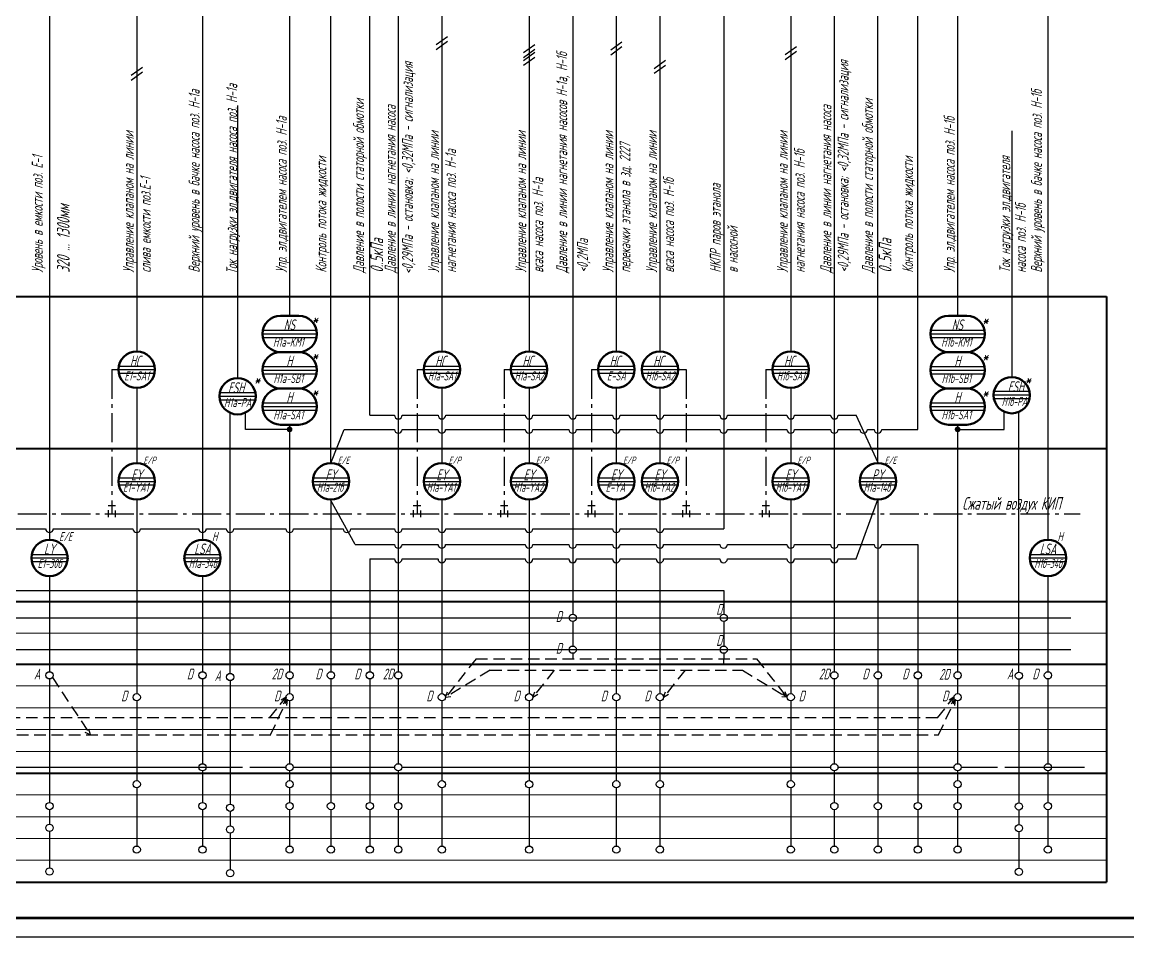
# Model space of a CAD drawing. Header units: millimetres. Extents: x -338 to 6826, y -8218 to 3153.
# Drawn here: x 2501.5 to 2805.8, y 1766.2 to 2018.1 of the extents above; entities that cross this region are included whole.
import ezdxf
from ezdxf.enums import TextEntityAlignment as Align

# ---------------------------------------------------------------- set-up
doc = ezdxf.new("R2010")
doc.units = ezdxf.units.MM
for name, pattern in [('gost5', [7, 5, -2, 0]), ('gost6', [12, 8, -1.5, 1, -1.5]), ('невидимая2', [4.7625, 3.175, -1.5875])]:
    doc.linetypes.add(name, pattern=pattern)
doc.layers.get('Defpoints').update_dxf_attribs({"color": 251})
for name, color, linetype, lineweight in [('Выноска', 137, 'Continuous', 20), ('Датчики', 31, 'Continuous', 50), ('Невидимая', 7, 'gost5', 25), ('Рамка тонкая', 5, 'Continuous', 25), ('Связи', 95, 'Continuous', 25), ('Текст_КИП', 2, 'Continuous', 25), ('Толст.рамка', 7, 'Continuous', 60), ('Щиты_пульты', 5, 'Continuous', 40)]:
    doc.layers.add(name, color=color, linetype=linetype, lineweight=lineweight)
doc.layers.add('Осевая', color=130, linetype='gost6')
doc.styles.add('Simplex', font='simplex.shx', dxfattribs={"width": 0.7, "oblique": 15})

# ---------------------------------------------------------------- blocks, each defined once
blk = doc.blocks.new('A$C47DB4C6F')
at = {"layer": 'Defpoints', "ltscale": 0.2}
for p, q in [((-7.5, -4), (7.4, -4)), ((-7.5, -5), (7.5, -5)), ((-7.5, -6), (7.4, -6))]:
    blk.add_line(p, q, dxfattribs=at)
at = {"layer": 'Датчики', "color": 4}
for p, q in [((-2.5, 0), (2.5, 0)), ((-2.5, -10), (2.5, -10))]:
    blk.add_line(p, q, dxfattribs=at)
for centre, start, end in [((-2.5, -5), 90, 270), ((2.5, -5), 270, 90)]:
    blk.add_arc(centre, 5, start, end, dxfattribs=at)
blk = doc.blocks.new('A$C428F2FC1')
at = {"layer": 'Defpoints', "ltscale": 0.2}
for p, q in [((-5, -4), (5, -4)), ((-5, -5), (5, -5)), ((-5, -6), (5, -6))]:
    blk.add_line(p, q, dxfattribs=at)
at = {"layer": 'Датчики', "color": 4}
blk.add_circle((0, -5), 5, dxfattribs=at)

msp = doc.modelspace()

# ---------------------------------------------------------------- linework, layer by layer
for p, q in [((2615.46, 2011.87), (2618.56, 2014.13)), ((2615.46, 2010.53), (2618.56, 2012.79)), ((2639.46, 2009.66), (2642.56, 2011.92)), ((2663.46, 2010.4), (2666.56, 2012.66)), ((2639.46, 2008.33), (2642.56, 2010.58)), ((2639.46, 2007.51), (2642.56, 2009.77)), ((2663.46, 2009.07), (2666.56, 2011.32)), ((2711.46, 2009.12), (2714.56, 2011.38)), ((2711.46, 2007.79), (2714.56, 2010.04)), ((2531.46, 2003.44), (2534.56, 2005.7)), ((2639.46, 2006.17), (2642.56, 2008.43)), ((2675.46, 2005.32), (2678.56, 2007.58)), ((2675.46, 2003.99), (2678.56, 2006.24)), ((2531.46, 2002.11), (2534.56, 2004.36)), ((2528.01, 1922.37), (2538.01, 1922.37)), ((2612.01, 1922.37), (2622.01, 1922.37)), ((2636.01, 1922.37), (2646.01, 1922.37)), ((2660.01, 1922.37), (2670.01, 1922.37)), ((2672.01, 1922.37), (2682.01, 1922.37)), ((2708.01, 1922.37), (2718.01, 1922.37)), ((2555.77, 1915.04), (2565.77, 1915.04)), ((2778.84, 1915.33), (2768.84, 1915.33)), ((2528.01, 1891.61), (2538.01, 1891.61)), ((2581.47, 1891.61), (2591.47, 1891.61)), ((2612.01, 1891.61), (2622.01, 1891.61)), ((2636.01, 1891.61), (2646.01, 1891.61)), ((2660.01, 1891.61), (2670.01, 1891.61)), ((2672.01, 1891.61), (2682.01, 1891.61)), ((2708.01, 1891.61), (2718.01, 1891.61)), ((2732.01, 1891.61), (2742.01, 1891.61)), ((2504.01, 1870.5), (2514.01, 1870.5)), ((2546.11, 1870.5), (2556.11, 1870.5)), ((2778.8, 1870.5), (2788.8, 1870.5)), ((2653.01, 1844.26), (2653.01, 1842.7)), ((2462.01, 1812.86), (2562.11, 1812.86)), ((2564.11, 1812.86), (2574.1, 1812.86)), ((2576.1, 1812.86), (2604.01, 1812.86)), ((2606.01, 1812.86), (2724.01, 1812.86)), ((2726.01, 1812.86), (2757.95, 1812.86)), ((2759.95, 1812.86), (2769.94, 1812.86)), ((2771.94, 1812.86), (2793.9, 1812.86))]:
    msp.add_line(p, q)
at = {"linetype": 'невидимая2'}
for p, q in [((2694.56, 1844.26), (2694.55, 1839.59)), ((2626.42, 1842.7), (2618.01, 1832.15)), ((2626.42, 1842.7), (2703.6, 1842.7)), ((2703.6, 1842.7), (2712.01, 1832.15)), ((2630.29, 1839.57), (2618.01, 1832.15)), ((2630.29, 1839.57), (2699.71, 1839.59)), ((2647.93, 1839.59), (2642.01, 1832.15)), ((2683.93, 1839.59), (2678.01, 1832.15)), ((2699.71, 1839.59), (2712, 1832.16)), ((2509.81, 1837.59), (2520.25, 1821.8)), ((2569.55, 1826.49), (2574.11, 1832.17)), ((2753.39, 1826.51), (2757.95, 1832.19)), ((2569.81, 1821.82), (2574.43, 1831.43)), ((2753.65, 1821.8), (2758.27, 1831.42)), ((2753.39, 1826.51), (2346.57, 1826.47)), ((2376.22, 1821.77), (2753.65, 1821.8))]:
    msp.add_line(p, q, dxfattribs=at)
at = {"const_width": 0.788}
for points in [[(2574.7, 1905.92, 1), (2575.49, 1905.92, 1)], [(2758.55, 1905.92, 1), (2759.34, 1905.92, 1)]]:
    msp.add_lwpolyline(points, format="xyb", close=True, dxfattribs=at)
for centre in [(2653.01, 1854.03), (2694.56, 1854.03), (2653.01, 1845.26), (2694.56, 1845.26), (2509.01, 1838.19), (2551.11, 1838.19), (2558.72, 1837.73), (2575.1, 1838.19), (2586.47, 1838.19), (2597.19, 1838.19), (2605.01, 1838.19), (2725.01, 1838.19), (2737.01, 1838.19), (2747.99, 1838.19), (2758.95, 1838.19), (2775.81, 1838.09), (2783.8, 1838.19), (2533.01, 1832.15), (2575.1, 1832.15), (2617.01, 1832.15), (2641.01, 1832.15), (2665.01, 1832.15), (2677.01, 1832.15), (2713.01, 1832.15), (2758.95, 1832.15), (2551.11, 1812.86), (2575.1, 1812.86), (2605.01, 1812.86), (2725.01, 1812.86), (2758.95, 1812.86), (2783.8, 1812.86), (2533.01, 1808.19), (2575.1, 1808.19), (2617.01, 1808.19), (2641.01, 1808.19), (2665.01, 1808.19), (2677.01, 1808.19), (2713.01, 1808.19), (2758.95, 1808.19), (2509.01, 1802.19), (2551.11, 1802.19), (2558.72, 1801.73), (2575.1, 1802.19), (2586.47, 1802.19), (2597.19, 1802.19), (2605.01, 1802.19), (2725.01, 1802.19), (2737.01, 1802.19), (2747.99, 1802.19), (2758.95, 1802.19), (2775.81, 1802.09), (2783.8, 1802.19), (2509.01, 1796.19), (2558.72, 1795.73), (2775.81, 1796.09), (2533.01, 1790.19), (2551.11, 1790.19), (2575.1, 1790.19), (2586.47, 1790.19), (2597.19, 1790.19), (2605.01, 1790.19), (2617.01, 1790.19), (2641.01, 1790.19), (2665.01, 1790.19), (2677.01, 1790.19), (2713.01, 1790.19), (2725.01, 1790.19), (2737.01, 1790.19), (2747.99, 1790.19), (2758.95, 1790.19), (2783.8, 1790.19), (2509.01, 1784.19), (2558.72, 1783.73), (2775.81, 1784.09)]:
    msp.add_circle(centre, 1)
at = {"layer": 'Defpoints', "color": 251}
for p, q in [((2155.31, 1854.03), (2790.08, 1854.03)), ((2155.11, 1845.26), (2790.08, 1845.26))]:
    msp.add_line(p, q, dxfattribs=at)
at = {"layer": 'Выноска'}
for p, q in [((2152.26, 1849.81), (2799.93, 1849.81)), ((2152.26, 1835.26), (2799.93, 1835.26)), ((2152.26, 1829.26), (2799.93, 1829.26)), ((2152.26, 1823.26), (2799.93, 1823.26)), ((2152.26, 1817.26), (2799.93, 1817.26)), ((2152.26, 1805.26), (2799.93, 1805.26)), ((2152.26, 1799.26), (2799.93, 1799.26)), ((2152.26, 1793.26), (2799.93, 1793.26)), ((2152.26, 1787.26), (2799.93, 1787.26))]:
    msp.add_line(p, q, dxfattribs=at)
at = {"layer": 'Невидимая', "linetype": 'невидимая2', "ltscale": 0.5}
for p, q in [((2574.1, 1832.17), (2572.69, 1831.28)), ((2574.1, 1832.17), (2573.56, 1830.59)), ((2618.01, 1832.15), (2618.58, 1833.71)), ((2618.01, 1832.15), (2619.43, 1832.37)), ((2642.01, 1832.15), (2642.58, 1833.71)), ((2642.01, 1832.15), (2643.43, 1833)), ((2678.01, 1832.15), (2678.58, 1833.71)), ((2678.01, 1832.15), (2679.43, 1833)), ((2712.01, 1832.2), (2710.58, 1832.24)), ((2712.03, 1832.14), (2710.61, 1833)), ((2712.01, 1832.2), (2711.43, 1833.76)), ((2712.03, 1832.14), (2711.46, 1833.7)), ((2757.94, 1832.19), (2756.53, 1831.31)), ((2757.94, 1832.19), (2757.39, 1830.62)), ((2574.43, 1831.43), (2573.25, 1830.25)), ((2574.43, 1831.43), (2574.25, 1829.78)), ((2758.26, 1831.42), (2757.08, 1830.24)), ((2758.26, 1831.42), (2758.08, 1829.76)), ((2520.25, 1821.8), (2519.87, 1823.34)), ((2520.25, 1821.8), (2518.79, 1822.42))]:
    msp.add_line(p, q, dxfattribs=at)
at = {"layer": 'Осевая'}
for p, q in [((2526.16, 1922.37), (2526.16, 1882.69)), ((2526.16, 1922.37), (2528.01, 1922.37)), ((2610.16, 1922.37), (2610.16, 1882.69)), ((2610.16, 1922.37), (2612.01, 1922.37)), ((2634.16, 1922.37), (2634.16, 1882.69)), ((2634.16, 1922.37), (2636.01, 1922.37)), ((2658.16, 1922.37), (2658.16, 1882.69)), ((2658.16, 1922.37), (2660.01, 1922.37)), ((2682.01, 1922.37), (2684.25, 1922.37)), ((2684.25, 1922.37), (2684.25, 1882.69)), ((2706.16, 1922.37), (2706.16, 1882.69)), ((2706.16, 1922.37), (2708.01, 1922.37)), ((2525.14, 1885), (2527.19, 1885)), ((2609.14, 1885), (2611.19, 1885)), ((2633.14, 1885), (2635.19, 1885)), ((2657.14, 1885), (2659.19, 1885)), ((2683.23, 1885), (2685.28, 1885)), ((2705.14, 1885), (2707.19, 1885)), ((2152.26, 1882.69), (2792.68, 1882.69)), ((2525.14, 1883.66), (2525.14, 1881.71)), ((2527.19, 1881.76), (2527.19, 1883.62)), ((2609.14, 1883.66), (2609.14, 1881.71)), ((2611.19, 1881.76), (2611.19, 1883.62)), ((2633.14, 1883.66), (2633.14, 1881.71)), ((2635.19, 1881.76), (2635.19, 1883.62)), ((2657.14, 1883.66), (2657.14, 1881.71)), ((2659.19, 1881.76), (2659.19, 1883.62)), ((2683.23, 1883.66), (2683.23, 1881.71)), ((2685.28, 1881.76), (2685.28, 1883.62)), ((2705.14, 1883.66), (2705.14, 1881.71)), ((2707.19, 1881.76), (2707.19, 1883.62))]:
    msp.add_line(p, q, dxfattribs=at)
at = {"layer": 'Рамка тонкая'}
msp.add_line((2037.26, 1766.16), (3088.26, 1766.16), dxfattribs=at)
at = {"layer": 'Связи'}
for p, q in [((2665.01, 2244.55), (2665.01, 1927.37)), ((2509.01, 2212.28), (2509.01, 1875.5)), ((2653.01, 2191.34), (2653.01, 1855.03)), ((2694.55, 2191.34), (2694.56, 1878.55)), ((2533.01, 2173.4), (2533.01, 1927.37)), ((2617.01, 2168.77), (2617.01, 1927.37)), ((2713.01, 2168.77), (2713.01, 1927.37)), ((2641.01, 2145.79), (2641.01, 1927.37)), ((2677.01, 2145.79), (2677.01, 1927.37)), ((2575.1, 2133.55), (2575.1, 1937.21)), ((2758.95, 2133.55), (2758.95, 1937.21)), ((2551.1, 2109.46), (2551.11, 1875.5)), ((2586.47, 1896.61), (2586.47, 2111.39)), ((2605.01, 2111.39), (2605.01, 1839.19)), ((2725.01, 2111.39), (2725.01, 1839.19)), ((2747.99, 1905.93), (2747.99, 2111.39)), ((2783.81, 2109.48), (2783.81, 1875.5)), ((2597.19, 1909.83), (2597.19, 2097.22)), ((2737.01, 1896.61), (2737.01, 2097.22)), ((2560.77, 1995.06), (2560.77, 1920.04)), ((2773.84, 1988.11), (2773.84, 1920.33)), ((2533.01, 1917.37), (2533.01, 1896.61)), ((2617.01, 1917.37), (2617.01, 1896.61)), ((2641.01, 1917.37), (2641.01, 1896.61)), ((2665.01, 1917.37), (2665.01, 1896.61)), ((2677.01, 1917.37), (2677.01, 1896.61)), ((2713.01, 1917.37), (2713.01, 1896.61)), ((2558.72, 1898.49), (2558.71, 1910.48)), ((2562.96, 1905.92), (2562.96, 1910.55)), ((2597.19, 1909.83), (2603.95, 1909.83)), ((2606.06, 1909.83), (2615.95, 1909.83)), ((2618.06, 1909.83), (2639.95, 1909.83)), ((2642.06, 1909.83), (2651.95, 1909.83)), ((2654.06, 1909.83), (2663.95, 1909.83)), ((2666.06, 1909.83), (2675.95, 1909.83)), ((2678.06, 1909.83), (2693.5, 1909.83)), ((2695.61, 1909.83), (2711.98, 1909.83)), ((2714.08, 1909.83), (2723.98, 1909.83)), ((2726.08, 1909.83), (2731.03, 1909.83)), ((2737.06, 1896.69), (2731.03, 1909.83)), ((2771.77, 1905.92), (2771.77, 1910.78)), ((2775.81, 1891.56), (2775.82, 1910.74)), ((2575.1, 1905.92), (2562.96, 1905.92)), ((2575.1, 1907.21), (2575.1, 1843.07)), ((2575.1, 1907.21), (2575.1, 1839.19)), ((2586.47, 1896.61), (2590.12, 1905.93)), ((2590.12, 1905.93), (2596.11, 1905.93)), ((2596.11, 1905.93), (2603.93, 1905.93)), ((2606.04, 1905.93), (2615.93, 1905.93)), ((2618.04, 1905.93), (2639.93, 1905.93)), ((2642.04, 1905.93), (2651.93, 1905.93)), ((2654.04, 1905.93), (2663.93, 1905.93)), ((2666.04, 1905.93), (2675.93, 1905.93)), ((2678.04, 1905.93), (2693.48, 1905.93)), ((2695.59, 1905.93), (2711.95, 1905.93)), ((2714.06, 1905.93), (2723.95, 1905.93)), ((2726.06, 1905.93), (2732, 1905.93)), ((2734.11, 1905.93), (2735.95, 1905.93)), ((2738.06, 1905.93), (2747.99, 1905.93)), ((2758.95, 1907.21), (2758.95, 1839.19)), ((2758.95, 1905.92), (2771.77, 1905.92)), ((2558.72, 1838.73), (2558.72, 1898.49)), ((2775.81, 1839.09), (2775.81, 1891.56)), ((2533.01, 1886.61), (2533.01, 1833.15)), ((2593.11, 1874.26), (2586.38, 1886.5)), ((2586.47, 1886.61), (2586.47, 1839.19)), ((2617.01, 1886.61), (2617.01, 1833.15)), ((2641.01, 1886.61), (2641.01, 1833.15)), ((2665.01, 1886.61), (2665.01, 1833.15)), ((2677.01, 1886.61), (2677.01, 1833.15)), ((2713.01, 1886.61), (2713.01, 1833.15)), ((2731.01, 1870.26), (2737.01, 1886.61)), ((2737.01, 1886.61), (2737.01, 1839.19)), ((2474.04, 1878.54), (2507.95, 1878.54)), ((2510.06, 1878.54), (2531.96, 1878.54)), ((2534.04, 1878.54), (2550.07, 1878.54)), ((2552.18, 1878.54), (2557.66, 1878.54)), ((2559.77, 1878.54), (2574.04, 1878.54)), ((2576.15, 1878.54), (2589.83, 1878.54)), ((2589.83, 1878.54), (2589.84, 1878.54)), ((2591.92, 1878.54), (2596.14, 1878.54)), ((2596.14, 1878.54), (2603.95, 1878.54)), ((2606.06, 1878.54), (2615.95, 1878.54)), ((2618.06, 1878.54), (2639.95, 1878.54)), ((2642.06, 1878.54), (2663.95, 1878.55)), ((2666.06, 1878.54), (2675.95, 1878.55)), ((2678.06, 1878.55), (2694.56, 1878.55)), ((2593.11, 1874.26), (2596.11, 1874.26)), ((2596.11, 1874.26), (2603.93, 1874.26)), ((2606.04, 1874.26), (2615.93, 1874.26)), ((2618.04, 1874.26), (2639.93, 1874.26)), ((2642.04, 1874.26), (2651.93, 1874.26)), ((2654.04, 1874.26), (2663.93, 1874.26)), ((2666.04, 1874.26), (2675.93, 1874.26)), ((2678.04, 1874.26), (2693.48, 1874.26)), ((2695.59, 1874.26), (2711.95, 1874.26)), ((2714.06, 1874.26), (2723.95, 1874.26)), ((2726.06, 1874.26), (2735.95, 1874.26)), ((2738.06, 1874.26), (2747.99, 1874.26)), ((2747.99, 1874.26), (2747.99, 1839.19)), ((2597.19, 1870.26), (2597.19, 1839.19)), ((2597.19, 1870.26), (2603.93, 1870.26)), ((2606.04, 1870.26), (2615.93, 1870.26)), ((2618.04, 1870.26), (2639.93, 1870.26)), ((2642.04, 1870.26), (2651.93, 1870.26)), ((2654.04, 1870.26), (2663.93, 1870.26)), ((2666.04, 1870.26), (2675.93, 1870.26)), ((2678.04, 1870.26), (2693.48, 1870.26)), ((2695.59, 1870.26), (2711.95, 1870.26)), ((2714.06, 1870.26), (2723.95, 1870.26)), ((2726.06, 1870.26), (2731.01, 1870.26)), ((2509.01, 1865.5), (2509.01, 1839.19)), ((2551.11, 1865.5), (2551.11, 1839.19)), ((2783.8, 1865.5), (2783.8, 1839.19)), ((2173.04, 1861.58), (2694.56, 1861.58)), ((2694.56, 1861.58), (2694.56, 1855.03)), ((2653.01, 1853.03), (2653.01, 1846.26)), ((2694.56, 1853.03), (2694.56, 1846.26)), ((2509.01, 1837.19), (2509.01, 1803.19)), ((2551.11, 1837.19), (2551.11, 1831.15)), ((2558.72, 1836.73), (2558.72, 1802.73)), ((2575.1, 1837.19), (2575.1, 1833.15)), ((2586.47, 1837.19), (2586.47, 1803.19)), ((2597.19, 1837.19), (2597.19, 1803.19)), ((2605.01, 1837.19), (2605.01, 1813.86)), ((2725.01, 1837.19), (2725.01, 1813.86)), ((2737.01, 1837.19), (2737.01, 1803.19)), ((2747.99, 1837.19), (2747.99, 1803.19)), ((2758.95, 1837.19), (2758.95, 1833.15)), ((2775.81, 1837.09), (2775.81, 1803.09)), ((2783.8, 1837.19), (2783.8, 1831.15)), ((2533.01, 1831.15), (2533.01, 1809.19)), ((2551.11, 1831.15), (2551.11, 1813.86)), ((2575.1, 1831.15), (2575.1, 1813.86)), ((2617.01, 1831.15), (2617.01, 1809.19)), ((2641.01, 1831.15), (2641.01, 1809.19)), ((2665.01, 1831.15), (2665.01, 1809.19)), ((2677.01, 1831.15), (2677.01, 1809.19)), ((2713.01, 1831.15), (2713.01, 1809.19)), ((2758.95, 1831.15), (2758.95, 1813.86)), ((2783.8, 1831.15), (2783.8, 1813.86)), ((2551.11, 1811.86), (2551.11, 1809.19)), ((2575.1, 1811.86), (2575.1, 1809.19)), ((2605.01, 1811.86), (2605.01, 1803.19)), ((2725.01, 1811.86), (2725.01, 1803.19)), ((2758.95, 1811.86), (2758.95, 1809.19)), ((2783.8, 1811.86), (2783.8, 1809.19)), ((2551.11, 1809.19), (2551.11, 1803.19)), ((2783.8, 1809.19), (2783.8, 1803.19)), ((2533.01, 1807.19), (2533.01, 1791.19)), ((2575.1, 1807.19), (2575.1, 1803.19)), ((2617.01, 1807.19), (2617.01, 1791.19)), ((2641.01, 1807.19), (2641.01, 1791.19)), ((2665.01, 1807.19), (2665.01, 1791.19)), ((2677.01, 1807.19), (2677.01, 1791.19)), ((2713.01, 1807.19), (2713.01, 1791.19)), ((2758.95, 1807.19), (2758.95, 1803.19)), ((2509.01, 1801.19), (2509.01, 1797.19)), ((2551.11, 1801.19), (2551.11, 1791.19)), ((2558.72, 1800.73), (2558.72, 1796.73)), ((2575.1, 1801.19), (2575.1, 1791.19)), ((2586.47, 1801.19), (2586.47, 1791.19)), ((2586.47, 1801.19), (2586.47, 1799.71)), ((2597.19, 1801.19), (2597.19, 1791.19)), ((2597.19, 1801.19), (2597.19, 1799.71)), ((2605.01, 1801.19), (2605.01, 1791.19)), ((2725.01, 1801.19), (2725.01, 1791.19)), ((2737.01, 1801.19), (2737.01, 1791.19)), ((2737.01, 1801.19), (2737.01, 1799.71)), ((2747.99, 1801.19), (2747.99, 1791.19)), ((2747.99, 1801.19), (2747.99, 1799.71)), ((2758.95, 1801.19), (2758.95, 1791.19)), ((2775.81, 1801.09), (2775.81, 1797.09)), ((2783.8, 1801.19), (2783.8, 1791.19)), ((2509.01, 1795.19), (2509.01, 1785.19)), ((2558.72, 1794.73), (2558.72, 1784.73)), ((2775.81, 1795.09), (2775.81, 1785.09))]:
    msp.add_line(p, q, dxfattribs=at)
for centre in [(2605.01, 1909.83), (2617.01, 1909.83), (2641.01, 1909.83), (2653.01, 1909.83), (2665.01, 1909.83), (2677.01, 1909.83), (2694.56, 1909.83), (2713.03, 1909.83), (2725.03, 1909.83), (2604.99, 1905.93), (2616.99, 1905.93), (2640.99, 1905.93), (2652.99, 1905.93), (2664.99, 1905.93), (2676.99, 1905.93), (2694.54, 1905.93), (2713.01, 1905.93), (2725.01, 1905.93), (2733.06, 1905.93), (2737.01, 1905.93), (2509.01, 1878.54), (2533.01, 1878.55), (2551.12, 1878.54), (2558.72, 1878.54), (2575.1, 1878.54), (2590.88, 1878.54), (2605.01, 1878.54), (2617.01, 1878.54), (2641.01, 1878.54), (2665.01, 1878.55), (2677.01, 1878.55), (2604.99, 1874.26), (2616.99, 1874.26), (2640.99, 1874.26), (2652.99, 1874.26), (2664.99, 1874.26), (2676.99, 1874.26), (2694.54, 1874.26), (2713.01, 1874.26), (2725.01, 1874.26), (2737.01, 1874.26), (2604.99, 1870.26), (2616.99, 1870.26), (2640.99, 1870.26), (2652.99, 1870.26), (2664.99, 1870.26), (2676.99, 1870.26), (2694.54, 1870.26), (2713.01, 1870.26), (2725.01, 1870.26)]:
    msp.add_arc(centre, 1.05, 180.0019, 0.0019, dxfattribs=at)
at = {"layer": 'Толст.рамка'}
msp.add_line((3083.26, 1771.54), (2057.26, 1771.16), dxfattribs=at)
at = {"layer": 'Щиты_пульты', "color": 5}
for p, q in [((2152.26, 1942.49), (2799.93, 1942.49)), ((2799.93, 1942.49), (2799.93, 1781.26)), ((2152.26, 1900.62), (2799.93, 1900.62)), ((2152.26, 1858.52), (2799.93, 1858.52)), ((2152.26, 1841.26), (2799.93, 1841.26)), ((2152.26, 1811.26), (2799.93, 1811.26)), ((2152.26, 1781.26), (2799.93, 1781.26))]:
    msp.add_line(p, q, dxfattribs=at)

# ---------------------------------------------------------------- block references
for name, p in [('A$C47DB4C6F', (2575.1, 1937.21)), ('A$C47DB4C6F', (2758.95, 1937.21)), ('A$C428F2FC1', (2533.01, 1927.37)), ('A$C47DB4C6F', (2575.1, 1927.21)), ('A$C428F2FC1', (2617.01, 1927.37)), ('A$C428F2FC1', (2641.01, 1927.37)), ('A$C428F2FC1', (2665.01, 1927.37)), ('A$C428F2FC1', (2677.01, 1927.37)), ('A$C428F2FC1', (2713.01, 1927.37)), ('A$C47DB4C6F', (2758.95, 1927.21)), ('A$C428F2FC1', (2560.77, 1920.04)), ('A$C47DB4C6F', (2575.1, 1917.21)), ('A$C47DB4C6F', (2758.95, 1917.21)), ('A$C428F2FC1', (2533.01, 1896.61)), ('A$C428F2FC1', (2586.47, 1896.61)), ('A$C428F2FC1', (2617.01, 1896.61)), ('A$C428F2FC1', (2641.01, 1896.61)), ('A$C428F2FC1', (2665.01, 1896.61)), ('A$C428F2FC1', (2677.01, 1896.61)), ('A$C428F2FC1', (2713.01, 1896.61)), ('A$C428F2FC1', (2737.01, 1896.61)), ('A$C428F2FC1', (2509.01, 1875.5)), ('A$C428F2FC1', (2551.11, 1875.5)), ('A$C428F2FC1', (2783.8, 1875.5))]:
    msp.add_blockref(name, p)
at = {"xscale": -1}
msp.add_blockref('A$C428F2FC1', (2773.84, 1920.33), dxfattribs=at)

# ---------------------------------------------------------------- texts
at = {"style": 'Simplex', "oblique": 15, "width": 0.6}
for p in [(2581.08, 1934.32), (2765.55, 1934.06), (2581.08, 1924.32), (2765.55, 1924.06), (2565.15, 1917.68), (2777.3, 1917.7), (2581.08, 1914.32), (2765.55, 1914.06)]:
    msp.add_text('*', height=4, dxfattribs=at).set_placement(p)
at = {"layer": 'Текст_КИП', "style": 'Simplex', "oblique": 15, "width": 0.6}
for s, height, p in [('Давление в линии нагнетания насосов Н-1а, Н-1б', 3, (2651.49, 1948.99)), ('<0,29МПа - остановка; <0,32МПа - сигнализация', 3, (2609.02, 1948.64)), ('<0,29МПа - остановка; <0,32МПа - сигнализация', 3, (2728.92, 1949.08)), ('Верхний уровень в бачке насоса поз. Н-1а', 3, (2550.31, 1949.08)), ('Ток нагрузки эл.двигателя насоса поз. Н-1а', 3, (2560.66, 1948.69)), ('Верхний уровень в бачке насоса поз. Н-1б', 3, (2782.14, 1949.08)), ('Давление в полости статорной обмотки', 3, (2595.59, 1948.99)), ('Давление в полости статорной обмотки', 3, (2735.66, 1948.99)), ('Давление в линии нагнетания насоса', 3, (2604.28, 1948.99)), ('Давление в линии нагнетания насоса', 3, (2724.18, 1948.99)), ('Упр. эл.двигателем насоса поз. Н-1а ', 3, (2574.3, 1949.08)), ('Упр. эл.двигателем насоса поз. Н-1б', 3, (2758.15, 1949.08)), ('Управление клапаном на линии ', 3, (2532.21, 1949.08)), ('Управление клапаном на линии ', 3, (2616.21, 1949.08)), ('Управление клапаном на линии ', 3, (2640.21, 1949.08)), ('Управление клапаном на линии ', 3, (2664.21, 1949.08)), ('Управление клапаном на линии ', 3, (2676.21, 1949.08)), ('Управление клапаном на линии ', 3, (2712.21, 1949.08)), ('перекачки этанола в зд. 2227', 3, (2668.89, 1949.08)), ('Уровень в емкости поз. Е-1', 3, (2507.14, 1949.08)), ('Контроль потока жидкости', 3, (2585.24, 1949.08)), ('нагнетания насоса поз. Н-1а', 3, (2620.89, 1949.08)), ('нагнетания насоса поз. Н-1б', 3, (2716.89, 1949.08)), ('Контроль потока жидкости', 3, (2746.69, 1949.08)), ('Ток нагрузки эл.двигателя', 3, (2773.42, 1949.04)), ('слива емкости поз.Е-1', 3, (2536.89, 1949.08)), ('всаса насоса поз. Н-1а', 3, (2644.89, 1949.08)), ('всаса насоса поз. Н-1б', 3, (2680.89, 1949.08)), ('НКПР паров этанола', 3, (2693.76, 1949.08)), ('320 ... 1300мм', 3.5, (2514.55, 1949.08)), ('насоса поз. Н-1б', 3, (2777.74, 1949.04)), ('в насосной', 3, (2698.45, 1949.08)), ('0..5кПа', 3.5, (2600.84, 1949.08)), ('<0,2МПа', 3, (2657.21, 1949.08)), ('0..5кПа', 3.5, (2740.74, 1949.08))]:
    msp.add_text(s, height=height, rotation=90, dxfattribs=at).set_placement(p)
for s, height, p in [('NS', 3, (2575.01, 1933.21)), ('NS', 3, (2758.86, 1933.21)), ('Н1а-KM1', 2.5, (2574.74, 1928.69)), ('Н1б-KM1', 2.5, (2758.59, 1928.69)), ('HС', 3, (2532.59, 1923.21)), ('H', 3, (2575.01, 1923.21)), ('HС', 3, (2616.59, 1923.21)), ('HС', 3, (2640.59, 1923.21)), ('HС', 3, (2664.59, 1923.21)), ('HС', 3, (2676.59, 1923.21)), ('HС', 3, (2712.59, 1923.21)), ('H', 3, (2758.86, 1923.21)), ('Н1а-SB1', 2.5, (2574.74, 1918.69)), ('Н1б-SB1', 2.5, (2758.59, 1918.69)), ('ESH', 3, (2560.35, 1915.88)), ('ESH', 3, (2774.95, 1916.17)), ('H', 3, (2575.01, 1913.21)), ('H', 3, (2758.86, 1913.21)), ('Н1б-SA1', 2.5, (2758.59, 1908.69)), ('Н1а-SA1', 2.5, (2574.74, 1908.69)), ('ЕY', 3, (2533.01, 1891.9)), ('FY', 3, (2586.47, 1891.9)), ('ЕY', 3, (2617.01, 1891.9)), ('ЕY', 3, (2641.01, 1891.9)), ('ЕY', 3, (2665.01, 1891.9)), ('ЕY', 3, (2677.01, 1891.9)), ('ЕY', 3, (2713.01, 1891.9)), ('PY', 3, (2737.01, 1891.9)), ('LY', 3, (2509.01, 1871.5)), ('LSA', 3, (2551.11, 1871.5)), ('LSA', 3, (2783.8, 1871.5))]:
    msp.add_text(s, height=height, dxfattribs=at).set_placement(p, align=Align.CENTER)
at = {"layer": 'Текст_КИП', "color": 4, "style": 'Simplex', "oblique": 15}
for s, width, p in [('Е1-SA1', 0.6, (2533.01, 1919.39)), ('Н1а-SA1', 0.5, (2617.01, 1919.39)), ('Н1а-SA2', 0.5, (2641.01, 1919.39)), ('Е-SA', 0.6, (2665.01, 1919.39)), ('Н1б-SA2', 0.5, (2677.01, 1919.39)), ('Н1б-SA1', 0.5, (2713.01, 1919.39)), ('Н1а-РА', 0.6, (2560.77, 1912.06)), ('Н1б-РА', 0.5, (2774.53, 1912.35)), ('Е1-YA1', 0.6, (2532.74, 1888.73)), ('Н1а-21б', 0.5, (2586.2, 1888.73)), ('Н1а-YA1', 0.5, (2616.74, 1888.73)), ('Н1а-YA2', 0.5, (2640.74, 1888.73)), ('Е-YA', 0.6, (2664.74, 1888.73)), ('Н1б-YA2', 0.5, (2676.74, 1888.73)), ('Н1б-YA1', 0.5, (2712.74, 1888.73)), ('Н1а-14б', 0.5, (2736.74, 1888.73)), ('Е1-30б', 0.6, (2509.03, 1867.75)), ('Н1б-34б', 0.5, (2783.83, 1867.75))]:
    msp.add_text(s, height=2.5, dxfattribs=dict(at, width=width)).set_placement(p, align=Align.CENTER)
at = {"layer": 'Текст_КИП', "color": 6, "style": 'Simplex', "oblique": 15, "width": 0.6}
for s, height, p in [('Е/Р', 2, (2534.85, 1896.42)), ('Е/E', 2, (2588.31, 1896.42)), ('Е/Р', 2, (2618.85, 1896.42)), ('Е/Р', 2, (2642.85, 1896.42)), ('Е/Р', 2, (2666.85, 1896.42)), ('Е/Р', 2, (2678.85, 1896.42)), ('Е/Р', 2, (2714.85, 1896.42)), ('Е/E', 2, (2738.85, 1896.42)), ('D', 3, (2570.82, 1831.01)), ('D', 3, (2754.67, 1831.01))]:
    msp.add_text(s, height=height, dxfattribs=at).set_placement(p)
at = {"layer": 'Текст_КИП', "style": 'Simplex', "oblique": 15, "width": 0.6}
for s, height, p in [('Сжатый воздух КИП', 3.5, (2760.22, 1883.78)), ('Е/Е', 2.5, (2511.64, 1875.16)), ('H', 2.5, (2553.75, 1875.16)), ('H', 2.5, (2786.44, 1875.16)), ('A', 3, (2554.44, 1836.6)), ('A', 3, (2772.51, 1837.09))]:
    msp.add_text(s, height=height, dxfattribs=at).set_placement(p)
at = {"layer": 'Текст_КИП', "color": 3, "style": 'Simplex', "oblique": 15, "width": 0.5}
msp.add_text('Н1а-34б', height=2.5, dxfattribs=at).set_placement((2551.14, 1867.75), align=Align.CENTER)
at = {"layer": 'Текст_КИП', "color": 3, "style": 'Simplex', "oblique": 15, "width": 0.6}
for s, p in [('D', (2692.5, 1854.86)), (' D', (2647.15, 1852.89)), ('D', (2692.5, 1846.31)), ('A', (2504.73, 1837.05)), ('D', (2546.83, 1837.05)), ('2D', (2570.12, 1837.05)), ('D', (2582.19, 1837.05)), ('D', (2592.91, 1837.05)), ('2D', (2600.73, 1837.05)), ('2D', (2720.73, 1837.05)), ('D', (2732.73, 1837.05)), ('D', (2743.71, 1837.05)), ('2D', (2753.82, 1836.97)), ('D', (2779.52, 1837.05)), ('D', (2528.73, 1831.01)), ('D', (2636.73, 1831.01)), ('D', (2660.73, 1831.01)), ('D', (2672.73, 1831.01))]:
    msp.add_text(s, height=3, dxfattribs=at).set_placement(p)
at = {"layer": 'Текст_КИП', "color": 4, "style": 'Simplex', "oblique": 15, "width": 0.6}
for s, p in [(' D', (2647.15, 1844.12)), ('D', (2612.73, 1831.01)), ('D', (2715.19, 1831.01))]:
    msp.add_text(s, height=3, dxfattribs=at).set_placement(p)

doc.saveas('drawing.dxf')
